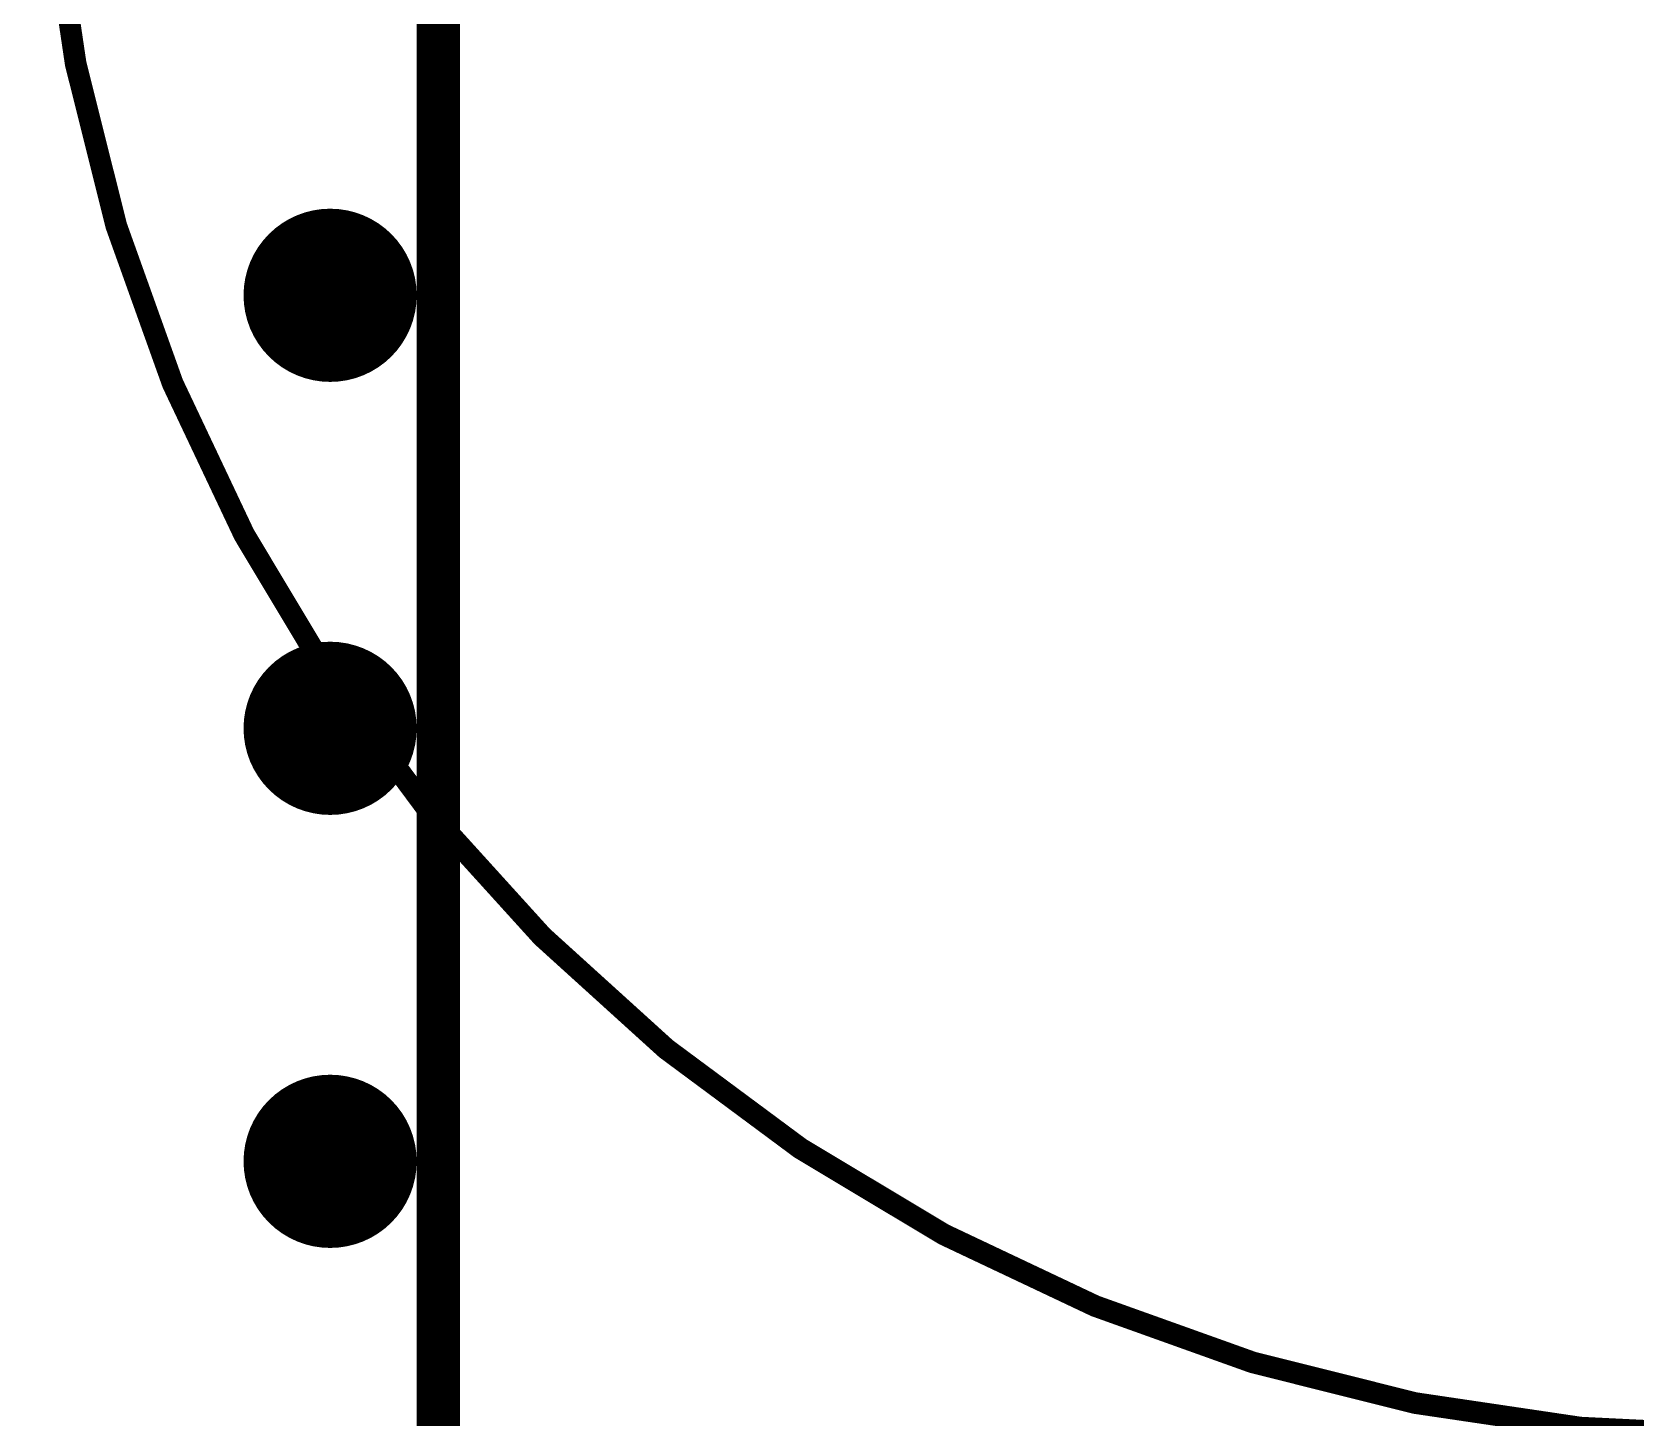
# Model space of a CAD drawing. Extents: x -16 to 95, y -11 to 53.
# Drawn here: x 48.42 to 57.83, y 13.73 to 21.86 of the extents above; entities that cross this region are included whole.
import ezdxf

# ---------------------------------------------------------------- set-up
doc = ezdxf.new("R2010")
doc.units = 0
for name, color, linetype in [('1', 12, 'CONTINUOUS'), ('16', 132, 'CONTINUOUS'), ('18', 110, 'CONTINUOUS'), ('51', 53, 'CONTINUOUS')]:
    doc.layers.add(name, color=color, linetype=linetype)

# ---------------------------------------------------------------- blocks, each defined once
blk = doc.blocks.new('ROUNDV')
at = {"const_width": 0.5}
blk.add_lwpolyline([(0, -0.25, 1), (0, 0.25, 1), (0, -0.25)], format="xyb", dxfattribs=at)

msp = doc.modelspace()

# ---------------------------------------------------------------- linework, layer by layer
at = {"layer": '1', "const_width": 0.254}
msp.add_lwpolyline([(50.8, 8.89), (50.8, 41.91)], dxfattribs=at)
at = {"layer": '16', "const_width": 0.254}
msp.add_lwpolyline([(50.8, 8.89), (50.8, 41.91)], dxfattribs=at)
at = {"layer": '51', "const_width": 0.127}
msp.add_lwpolyline([(48.48, 23.63, 0.4142), (58.48, 13.63)], format="xyb", dxfattribs=at)

# ---------------------------------------------------------------- block references
at = {"layer": '18', "xscale": 1.016, "yscale": 1.016}
for p in [(50.165, 20.32), (50.165, 20.32), (50.165, 17.78), (50.165, 17.78), (50.165, 15.24), (50.165, 15.24)]:
    msp.add_blockref('ROUNDV', p, dxfattribs=at)

doc.saveas('drawing.dxf')
